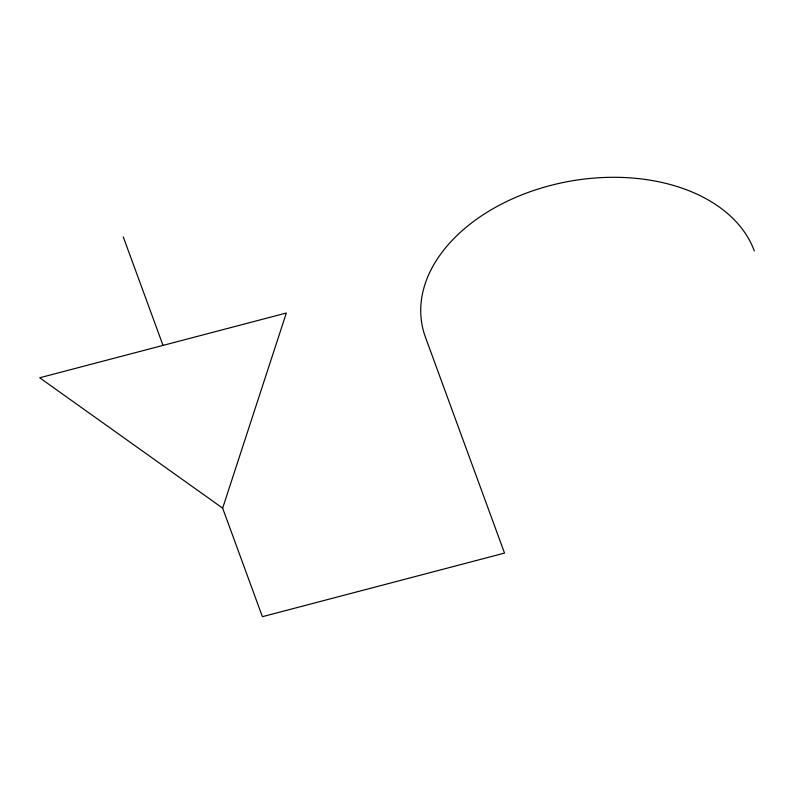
<?xml version="1.0" encoding="UTF-8"?>
<svg xmlns="http://www.w3.org/2000/svg" width="794" height="794" viewBox="0 0 794 794"><rect width="100%" height="100%" fill="white"/><g stroke="black" fill="none" stroke-linecap="round" stroke-linejoin="round"><path stroke-width="1.19" d="M222.648 508.16L286.336 313.015L39.7 377.775L222.648 508.16L262.397 616.68L504.527 553.1L425.455 337.252A170.641 114.624 -10.2 0 1 550.123 185.568A170.641 114.624 -10.2 0 1 754.3 250.904M123.269 236.88L163.018 345.4"/></g></svg>
